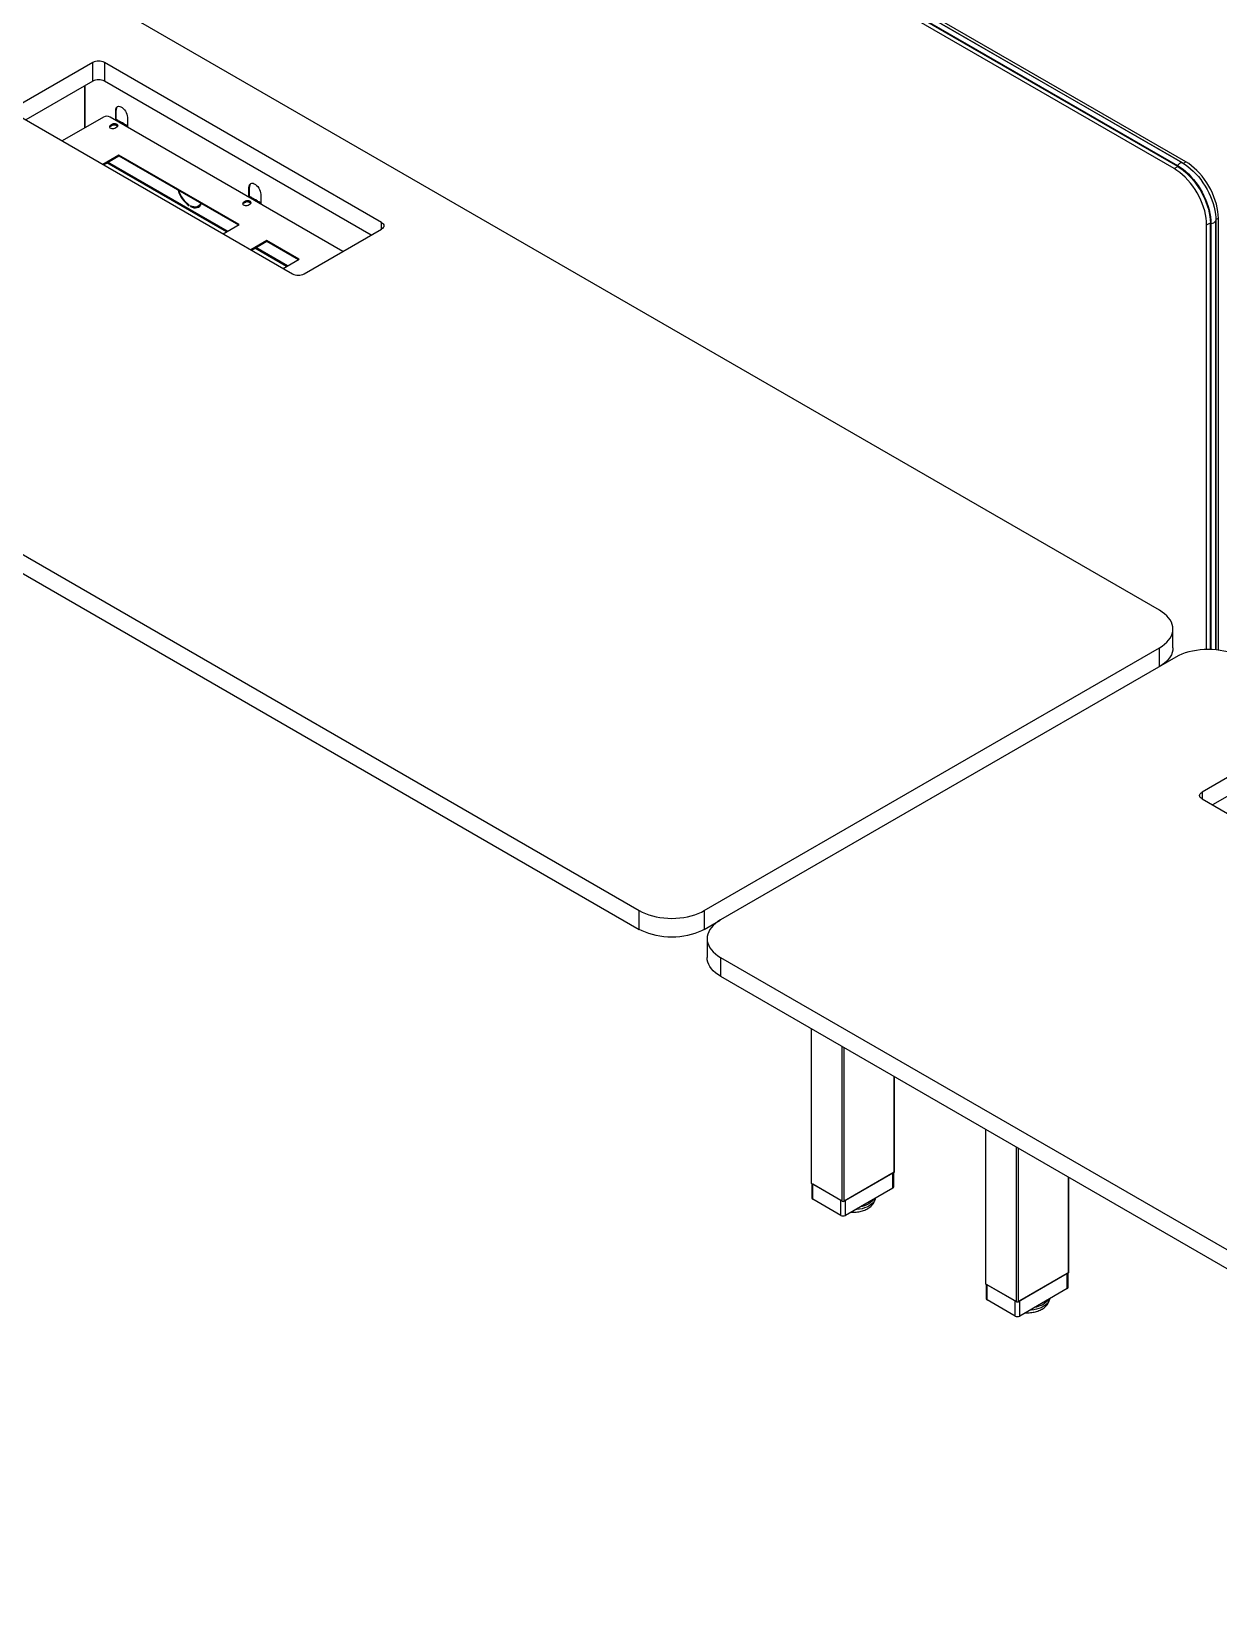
# Model space of a CAD drawing. Header units: millimetres. Extents: x -429 to 14753, y -632 to 5751.
# Drawn here: x 11608 to 12898, y -320 to 1401 of the extents above; entities that cross this region are included whole.
import ezdxf

# ---------------------------------------------------------------- set-up
doc = ezdxf.new("R2010")
doc.units = ezdxf.units.MM
doc.header["$LTSCALE"] = 100

msp = doc.modelspace()

# ---------------------------------------------------------------- linework, layer by layer
at = {"color": 7, "linetype": 'Continuous', "lineweight": -3}
for p, q in [((12863.06, 1259.18), (11664.51, 1951.08)), ((12850.33, 1251.83), (11651.78, 1943.73)), ((12254.76, 1601.08), (12854.03, 1255.13)), ((12260.08, 1604.16), (12859.35, 1258.2)), ((12859.42, 1258.18), (12260.14, 1604.13)), ((12254.59, 1600.64), (12853.86, 1254.69)), ((12254.59, 1600.39), (12853.86, 1254.44)), ((12254.63, 1600.3), (12853.9, 1254.35)), ((12834.42, 771.5), (11632.34, 1465.45)), ((11674.41, 1367.27), (11590.26, 1318.7)), ((11674.41, 1346.86), (11674.41, 1367.27)), ((11988.36, 1193.38), (11687.14, 1367.27)), ((11687.14, 1367.27), (11687.14, 1346.86)), ((11674.41, 1346.86), (11601.58, 1304.82)), ((11977.05, 1179.5), (11687.14, 1346.86)), ((11665.43, 1341.68), (11665.43, 1296.03)), ((11665.71, 1341.84), (11665.71, 1296.19)), ((11590.26, 1311.35), (11891.49, 1137.46)), ((11699.86, 1315.42), (11699.3, 1315.1)), ((11699.3, 1305.36), (11699.3, 1315.1)), ((11699.86, 1305.35), (11699.86, 1315.42)), ((11686.08, 1307.95), (11641.11, 1282)), ((11946.35, 1161.78), (11693.15, 1307.95)), ((11695.62, 1299.99), (11693.5, 1298.77)), ((11693.5, 1297.95), (11695.62, 1299.17)), ((11693.5, 1297.95), (11693.5, 1298.77)), ((11695.62, 1299.17), (11695.62, 1299.99)), ((11699.09, 1305.26), (11698.45, 1304.89)), ((11698.45, 1295.91), (11700.57, 1297.13)), ((11699.09, 1305.26), (11700.85, 1304.24)), ((11701.65, 1304.32), (11699.89, 1305.34)), ((11702.27, 1303.42), (11700.85, 1304.24)), ((11702.27, 1303.42), (11704.39, 1302.2)), ((11705.19, 1302.27), (11703.07, 1303.5)), ((11705.8, 1301.38), (11704.39, 1302.2)), ((11705.8, 1301.38), (11707.93, 1300.15)), ((11708.73, 1300.23), (11706.6, 1301.46)), ((11709.34, 1299.34), (11707.93, 1300.15)), ((11709.34, 1299.34), (11711.11, 1298.32)), ((11711.91, 1298.4), (11710.14, 1299.42)), ((11710.47, 1297.95), (11711.11, 1298.32)), ((11711.04, 1297.62), (11711.11, 1297.66)), ((11711.11, 1297.66), (11711.11, 1298.32)), ((11711.11, 1297.66), (11711.67, 1297.34)), ((11711.67, 1297.34), (11712.03, 1297.54)), ((11712.03, 1297.13), (11711.67, 1297.34)), ((11712.03, 1307.75), (11712.03, 1297.13)), ((11702.67, 1266.53), (11685.28, 1256.5)), ((11685.99, 1256.09), (11702.67, 1265.72)), ((11819.75, 1183.09), (11689.65, 1258.2)), ((11820.89, 1183.75), (11690.78, 1258.86)), ((11833.48, 1191.02), (11702.67, 1266.53)), ((11702.67, 1265.72), (11702.67, 1266.53)), ((11702.67, 1265.72), (11832.77, 1190.61)), ((12860.35, 1257.61), (12863.06, 1259.18)), ((12850.33, 1251.83), (12854.35, 1254.15)), ((12853.86, 1254.69), (12853.86, 1254.44)), ((12853.86, 1254.69), (12854.25, 1254.46)), ((11844.82, 1231.74), (11844.26, 1231.41)), ((11844.26, 1221.67), (11844.26, 1231.41)), ((11844.82, 1221.67), (11844.82, 1231.74)), ((11856.98, 1224.07), (11856.98, 1213.45)), ((11779.2, 1211.42), (11779.2, 1212.24)), ((11780.62, 1211.43), (11780.62, 1210.61)), ((11780.62, 1210.61), (11781.18, 1210.93)), ((11781.18, 1211.15), (11781.18, 1210.93)), ((11788.55, 1210.73), (11789.55, 1210.16)), ((11788.91, 1210.92), (11789.47, 1211.25)), ((11840.58, 1216.31), (11838.46, 1215.08)), ((11838.46, 1214.27), (11840.58, 1215.49)), ((11838.46, 1214.27), (11838.46, 1215.08)), ((11840.58, 1215.49), (11840.58, 1216.31)), ((11844.04, 1221.58), (11843.41, 1221.21)), ((11843.41, 1212.23), (11845.53, 1213.45)), ((11844.04, 1221.58), (11845.81, 1220.55)), ((11846.61, 1220.63), (11844.84, 1221.65)), ((11847.23, 1219.74), (11845.81, 1220.55)), ((11847.23, 1219.74), (11849.35, 1218.51)), ((11850.15, 1218.59), (11848.03, 1219.82)), ((11850.76, 1217.7), (11849.35, 1218.51)), ((11850.76, 1217.7), (11852.88, 1216.47)), ((11853.68, 1216.55), (11851.56, 1217.78)), ((11854.3, 1215.66), (11852.88, 1216.47)), ((11854.3, 1215.66), (11856.06, 1214.64)), ((11856.86, 1214.71), (11855.1, 1215.74)), ((11855.43, 1214.27), (11856.06, 1214.64)), ((11855.99, 1213.94), (11856.06, 1213.98)), ((11856.06, 1213.98), (11856.06, 1214.64)), ((11856.06, 1213.98), (11856.63, 1213.66)), ((11856.63, 1213.66), (11856.98, 1213.86)), ((11856.98, 1213.45), (11856.63, 1213.66)), ((11816.09, 1180.98), (11833.48, 1191.02)), ((11988.36, 1186.03), (11988.36, 1193.38)), ((12885.68, 1190.59), (12889.71, 1192.92)), ((12885.68, 728.91), (12885.68, 1190.59)), ((12889.65, 1192.43), (12889.65, 728.9)), ((12889.93, 1192.22), (12889.71, 1192.35)), ((12889.71, 1192.35), (12889.71, 728.9)), ((12889.91, 1193.26), (12889.93, 1192.22)), ((12889.93, 1192.22), (12889.93, 728.89)), ((12890.39, 1192.15), (12890.39, 728.88)), ((12895.7, 1196.38), (12898.41, 1197.94)), ((12895.72, 1195.22), (12895.72, 728.53)), ((12895.73, 728.53), (12895.73, 1195.29)), ((12898.41, 728.23), (12898.41, 1197.94)), ((11863.53, 1173.67), (11846.15, 1163.63)), ((11846.85, 1163.22), (11863.53, 1172.85)), ((11898.89, 1153.26), (11863.53, 1173.67)), ((11863.53, 1172.85), (11863.53, 1173.67)), ((11863.53, 1172.85), (11898.18, 1152.85)), ((11904.22, 1137.46), (11988.36, 1186.03)), ((11885.16, 1145.33), (11850.51, 1165.34)), ((11886.29, 1145.99), (11851.65, 1165.99)), ((11881.5, 1143.22), (11898.89, 1153.26)), ((11066.65, 1138.88), (12268.73, 444.94)), ((11066.65, 1118.47), (12268.73, 424.52)), ((12849.06, 730.68), (12849.06, 751.09)), ((12339.44, 444.94), (12834.42, 730.68)), ((12834.42, 710.27), (12834.42, 730.68)), ((12852.09, 720.48), (12357.12, 434.73)), ((12964.88, 622.3), (12880.73, 573.73)), ((12964.88, 601.89), (12892.05, 559.85)), ((12880.73, 573.73), (12880.73, 566.38)), ((12880.73, 566.38), (13181.96, 392.48)), ((12268.73, 424.52), (12268.73, 444.94)), ((12339.44, 444.94), (12339.44, 424.52)), ((12339.44, 424.52), (12356.67, 434.47)), ((12342.48, 414.32), (12342.48, 393.91)), ((12357.12, 393.91), (13559.2, -300.04)), ((12357.12, 393.91), (12357.12, 373.5)), ((12357.12, 373.5), (13559.2, -320.45)), ((12455.68, 316.6), (12455.68, 148.71)), ((12456.12, 148.09), (12456.12, 316.35)), ((12489.35, 128.91), (12489.35, 297.16)), ((12491.47, 128.91), (12491.47, 295.94)), ((12545.92, 160.34), (12545.92, 264.51)), ((12546.36, 160.95), (12546.36, 264.25)), ((12645.18, 207.2), (12645.18, 39.31)), ((12645.62, 38.7), (12645.62, 206.95)), ((12678.85, 19.51), (12678.85, 187.77)), ((12680.98, 19.51), (12680.98, 186.54)), ((12545.92, 160.34), (12491.47, 128.91)), ((12544.5, 159.52), (12492.88, 129.73)), ((12544.5, 143.19), (12544.5, 159.52)), ((12545.53, 144.62), (12545.53, 160.12)), ((12735.42, 50.94), (12735.42, 155.11)), ((12489.35, 128.91), (12456.12, 148.09)), ((12456.5, 147.87), (12456.5, 132.38)), ((12487.93, 129.73), (12457.53, 147.28)), ((12457.53, 130.95), (12457.53, 147.28)), ((12544.5, 143.19), (12492.88, 113.39)), ((12735.86, 51.55), (12735.86, 154.86)), ((12487.93, 113.39), (12457.53, 130.95)), ((12487.93, 113.39), (12487.93, 129.73)), ((12492.88, 113.39), (12492.88, 129.73)), ((12678.85, 19.51), (12645.62, 38.7)), ((12646.01, 38.47), (12646.01, 22.98)), ((12677.44, 20.33), (12647.03, 37.88)), ((12647.03, 21.55), (12647.03, 37.88)), ((12735.42, 50.94), (12680.98, 19.51)), ((12734.01, 50.13), (12682.39, 20.33)), ((12734.01, 33.79), (12734.01, 50.13)), ((12735.03, 35.22), (12735.03, 50.72)), ((12677.44, 4), (12647.03, 21.55)), ((12677.44, 4), (12677.44, 20.33)), ((12734.01, 33.79), (12682.39, 4)), ((12682.39, 4), (12682.39, 20.33))]:
    msp.add_line(p, q, dxfattribs=at)
at = {"color": 7, "linetype": 'Continuous', "lineweight": -3, "flags": 128}
for points in [[(11699.3, 1315.1), (11699.44, 1316.54), (11699.85, 1317.77), (11700.51, 1318.71), (11701.4, 1319.34), (11702.48, 1319.62), (11703.7, 1319.55), (11705, 1319.11), (11706.33, 1318.35), (11707.63, 1317.28), (11708.84, 1315.95), (11709.92, 1314.43), (11710.81, 1312.77), (11711.48, 1311.06), (11711.89, 1309.36), (11712.03, 1307.75)], [(11693.5, 1298.77), (11692.8, 1298.19), (11692.49, 1297.51), (11692.59, 1296.81), (11693.11, 1296.18), (11693.97, 1295.68), (11695.07, 1295.39), (11696.28, 1295.33), (11697.45, 1295.51), (11698.45, 1295.91)], [(11692.55, 1296.93), (11692.8, 1297.38), (11693.5, 1297.95)], [(11700.57, 1297.13), (11701.27, 1297.71), (11701.58, 1298.39), (11701.48, 1299.09), (11700.96, 1299.72), (11700.1, 1300.22), (11699, 1300.51), (11697.79, 1300.58), (11696.62, 1300.39), (11695.62, 1299.99)], [(11695.62, 1299.17), (11696.62, 1299.58), (11697.79, 1299.76), (11699, 1299.7), (11700.1, 1299.4), (11700.96, 1298.9), (11701.48, 1298.27), (11701.52, 1298.15)], [(11700.43, 1299.09), (11699.39, 1299.55), (11698.67, 1299.74)], [(11701.52, 1298.13), (11701.22, 1298.49), (11700.43, 1299.09)], [(11701.3, 1297.75), (11701.22, 1297.84), (11700.43, 1298.44)], [(12859.35, 1258.2), (12862.36, 1256.33), (12865.34, 1254.17), (12868.28, 1251.76), (12871.16, 1249.11), (12873.96, 1246.23), (12876.66, 1243.15), (12879.24, 1239.88), (12881.69, 1236.46), (12883.98, 1232.89), (12886.11, 1229.21), (12888.05, 1225.44), (12889.79, 1221.61), (12891.33, 1217.74), (12892.65, 1213.86), (12893.75, 1209.99), (12894.6, 1206.17), (12895.22, 1202.42), (12895.59, 1198.76), (12895.72, 1195.22)], [(12859.42, 1258.18), (12859.39, 1258.19), (12859.35, 1258.2)], [(12898.41, 1197.94), (12898.28, 1201.58), (12897.87, 1205.34), (12897.21, 1209.2), (12896.28, 1213.13), (12895.1, 1217.11), (12893.67, 1221.09), (12892.02, 1225.05), (12890.14, 1228.96), (12888.06, 1232.79), (12885.78, 1236.51), (12883.33, 1240.09), (12880.73, 1243.5), (12878, 1246.73), (12875.15, 1249.73), (12872.21, 1252.5), (12869.19, 1255.01), (12866.14, 1257.24), (12863.06, 1259.18)], [(12885.68, 1190.59), (12885.55, 1194.23), (12885.15, 1197.99), (12884.48, 1201.85), (12883.55, 1205.79), (12882.37, 1209.76), (12880.95, 1213.74), (12879.29, 1217.7), (12877.41, 1221.61), (12875.33, 1225.44), (12873.05, 1229.16), (12870.61, 1232.74), (12868, 1236.15), (12865.27, 1239.38), (12862.42, 1242.39), (12859.48, 1245.16), (12856.47, 1247.66), (12853.41, 1249.89), (12850.33, 1251.83)], [(12853.86, 1254.44), (12856.99, 1252.48), (12860.09, 1250.22), (12863.14, 1247.67), (12866.12, 1244.87), (12869.01, 1241.82), (12871.79, 1238.55), (12874.43, 1235.08), (12876.91, 1231.45), (12879.21, 1227.68), (12881.33, 1223.8), (12883.23, 1219.84), (12884.91, 1215.82), (12886.35, 1211.78), (12887.55, 1207.75), (12888.49, 1203.77), (12889.17, 1199.85), (12889.58, 1196.03), (12889.71, 1192.35)], [(12854.03, 1255.13), (12857.03, 1253.25), (12860.01, 1251.1), (12862.96, 1248.69), (12865.84, 1246.04), (12868.64, 1243.16), (12871.34, 1240.08), (12873.92, 1236.81), (12876.36, 1233.38), (12878.66, 1229.82), (12880.78, 1226.13), (12882.72, 1222.36), (12884.47, 1218.53), (12886.01, 1214.66), (12887.33, 1210.78), (12888.42, 1206.92), (12889.28, 1203.1), (12889.9, 1199.35), (12890.27, 1195.69), (12890.39, 1192.15)], [(12854.25, 1254.46), (12857.01, 1252.71), (12860.12, 1250.44), (12863.2, 1247.88), (12866.2, 1245.05), (12869.1, 1241.99), (12871.89, 1238.7), (12874.55, 1235.21), (12877.04, 1231.56), (12879.36, 1227.77), (12881.49, 1223.86), (12883.4, 1219.88), (12885.09, 1215.84), (12886.55, 1211.77), (12887.75, 1207.72), (12888.7, 1203.71), (12889.38, 1199.77), (12889.79, 1195.93), (12889.91, 1193.26)], [(11844.26, 1231.41), (11844.39, 1232.86), (11844.81, 1234.09), (11845.47, 1235.03), (11846.36, 1235.66), (11847.44, 1235.94), (11848.65, 1235.86), (11849.95, 1235.43), (11851.28, 1234.67), (11852.59, 1233.59), (11853.8, 1232.27), (11854.88, 1230.74), (11855.77, 1229.09), (11856.43, 1227.37), (11856.84, 1225.67), (11856.98, 1224.07)], [(11776.34, 1214.46), (11777.82, 1213.16), (11779.2, 1212.13)], [(11791.75, 1214.29), (11791.12, 1213.08), (11790.12, 1211.84), (11788.91, 1210.92), (11787.5, 1210.33), (11785.94, 1210.08), (11784.24, 1210.19), (11782.46, 1210.64), (11780.62, 1211.43)], [(11780.62, 1210.61), (11782.57, 1209.77), (11784.46, 1209.28), (11786.26, 1209.17), (11787.92, 1209.43), (11789.41, 1210.05), (11790.69, 1211.03), (11791.75, 1212.34), (11792.51, 1213.85)], [(11838.46, 1215.08), (11837.76, 1214.51), (11837.45, 1213.83), (11837.55, 1213.13), (11838.07, 1212.5), (11838.92, 1212), (11840.03, 1211.7), (11841.24, 1211.64), (11842.41, 1211.82), (11843.41, 1212.23)], [(11837.5, 1213.25), (11837.76, 1213.69), (11838.46, 1214.27)], [(11845.53, 1213.45), (11846.23, 1214.03), (11846.54, 1214.7), (11846.43, 1215.4), (11845.92, 1216.04), (11845.06, 1216.54), (11843.96, 1216.83), (11842.75, 1216.89), (11841.57, 1216.71), (11840.58, 1216.31)], [(11840.58, 1215.49), (11841.57, 1215.9), (11842.75, 1216.08), (11843.96, 1216.02), (11845.06, 1215.72), (11845.92, 1215.22), (11846.43, 1214.59), (11846.48, 1214.47)], [(11845.39, 1215.41), (11844.35, 1215.87), (11843.63, 1216.06)], [(11846.47, 1214.45), (11846.18, 1214.81), (11845.39, 1215.41)], [(11846.26, 1214.07), (11846.18, 1214.16), (11845.39, 1214.76)], [(11988.36, 1193.38), (11989.48, 1192.59), (11990.32, 1191.69), (11990.83, 1190.72), (11991, 1189.71), (11990.83, 1188.69), (11990.32, 1187.72), (11989.48, 1186.82), (11988.36, 1186.03)], [(12895.73, 1195.29), (12895.73, 1195.26), (12895.72, 1195.22)], [(12834.42, 730.68), (12837.36, 732.54), (12840.02, 734.53), (12842.36, 736.66), (12844.38, 738.89), (12846.05, 741.22), (12847.36, 743.62), (12848.3, 746.08), (12848.87, 748.57), (12849.06, 751.09), (12848.87, 753.61), (12848.3, 756.1), (12847.36, 758.56), (12846.05, 760.96), (12844.38, 763.29), (12842.36, 765.52), (12840.02, 767.65), (12837.36, 769.64), (12834.42, 771.5)], [(12849.06, 730.68), (12848.87, 728.16), (12848.3, 725.66), (12847.36, 723.21), (12846.05, 720.8), (12844.38, 718.48), (12842.36, 716.24), (12840.02, 714.12), (12837.36, 712.12), (12834.87, 710.53)], [(12922.81, 720.48), (12919.59, 722.18), (12916.13, 723.71), (12912.45, 725.06), (12908.58, 726.22), (12904.55, 727.19), (12900.39, 727.95), (12896.13, 728.49), (12891.81, 728.82), (12887.45, 728.93), (12883.09, 728.82), (12878.77, 728.49), (12874.51, 727.95), (12870.35, 727.19), (12866.32, 726.22), (12862.45, 725.06), (12858.77, 723.71), (12855.31, 722.18), (12852.09, 720.48)], [(12880.73, 566.38), (12879.61, 567.17), (12878.78, 568.06), (12878.27, 569.04), (12878.1, 570.05), (12878.27, 571.07), (12878.78, 572.04), (12879.61, 572.94), (12880.73, 573.73)], [(12268.73, 444.94), (12271.95, 443.24), (12275.41, 441.7), (12279.09, 440.35), (12282.96, 439.19), (12286.99, 438.22), (12291.15, 437.47), (12295.4, 436.92), (12299.73, 436.59), (12304.09, 436.48), (12308.45, 436.59), (12312.77, 436.92), (12317.03, 437.47), (12321.19, 438.22), (12325.22, 439.19), (12329.09, 440.35), (12332.77, 441.7), (12336.23, 443.24), (12339.44, 444.94)], [(12357.12, 434.73), (12354.17, 432.88), (12351.52, 430.88), (12349.17, 428.75), (12347.16, 426.52), (12345.49, 424.19), (12344.18, 421.79), (12343.24, 419.33), (12342.67, 416.84), (12342.48, 414.32), (12342.67, 411.81), (12343.24, 409.31), (12344.18, 406.85), (12345.49, 404.45), (12347.16, 402.12), (12349.17, 399.89), (12351.52, 397.77), (12354.17, 395.77), (12357.12, 393.91)], [(12339.44, 424.52), (12336.23, 422.82), (12332.77, 421.29), (12329.09, 419.94), (12325.22, 418.77), (12321.19, 417.81), (12317.03, 417.05), (12312.77, 416.51), (12308.45, 416.18), (12304.09, 416.07), (12299.73, 416.18), (12295.4, 416.51), (12291.15, 417.05), (12286.99, 417.81), (12282.96, 418.77), (12279.09, 419.94), (12275.41, 421.29), (12271.95, 422.82), (12268.73, 424.52)], [(12357.12, 373.5), (12354.17, 375.35), (12351.52, 377.35), (12349.17, 379.48), (12347.16, 381.71), (12345.49, 384.04), (12344.18, 386.44), (12343.24, 388.9), (12342.67, 391.39), (12342.48, 393.91)], [(12525.39, 132.16), (12525.12, 131.05), (12524.41, 129.39), (12523.36, 127.8), (12521.98, 126.28), (12520.3, 124.88), (12518.34, 123.6), (12516.13, 122.47), (12513.69, 121.5), (12511.07, 120.7), (12508.31, 120.1), (12505.43, 119.69), (12503.51, 119.53)], [(12524.2, 131.47), (12523.36, 130.24), (12521.98, 128.73), (12520.3, 127.33), (12518.34, 126.05), (12516.13, 124.92), (12513.69, 123.95), (12511.07, 123.15), (12508.95, 122.67)], [(12714.89, 22.76), (12714.62, 21.65), (12713.91, 19.99), (12712.86, 18.4), (12711.49, 16.88), (12709.81, 15.48), (12707.85, 14.2), (12705.63, 13.07), (12703.2, 12.1), (12700.58, 11.3), (12697.81, 10.7), (12694.94, 10.29), (12693.02, 10.13)], [(12713.7, 22.07), (12712.86, 20.85), (12711.49, 19.33), (12709.81, 17.93), (12707.85, 16.65), (12705.63, 15.52), (12703.2, 14.55), (12700.58, 13.75), (12698.45, 13.27)]]:
    msp.add_lwpolyline(points, dxfattribs=at)
at = {"color": 7, "linetype": 'Continuous', "lineweight": -3}
for centre, radius, start, end in [((11680.77, 1354.99), 13.83, 62.60967, 117.39033), ((11680.77, 1334.58), 13.83, 62.60967, 117.39033), ((11689.61, 1301.13), 7.69, 62.60967, 117.39033), ((11704.45, 1315.86), 4.61, 130.56272, 185.49368), ((11697.02, 1291.74), 7.52, 62.97952, 101.60985), ((11699.56, 1304.6), 0.805, 65.69288, 125.61758), ((11701.3, 1303.69), 0.699, 350.78596, 129.20329), ((11702.74, 1302.77), 0.805, 65.69288, 125.61758), ((11704.83, 1301.65), 0.699, 350.78596, 129.20329), ((11706.27, 1300.72), 0.805, 65.69288, 125.61758), ((11708.37, 1299.61), 0.699, 350.78596, 129.20329), ((11709.81, 1298.68), 0.805, 65.69288, 125.61758), ((11711.56, 1297.75), 0.724, 49.73343, 128.49886), ((11711.33, 1297.39), 0.349, 350.78596, 129.20329), ((12859.54, 1251.73), 6.48, 91.67597, 148.31865), ((12854.63, 1254.65), 0.763, 141.30471, 177.43), ((12853.96, 1254.43), 0.1, 174.19564, 234.49218), ((11796.43, 1236.15), 30.14, 194.90276, 235.12809), ((11795.58, 1235.65), 28.57, 195.60819, 235.01787), ((11849.41, 1232.18), 4.61, 130.56272, 185.49368), ((11786.11, 1218.71), 9.21, 237.62188, 292.83499), ((11786.08, 1216.96), 6.65, 300.69767, 334.49512), ((11841.97, 1208.06), 7.52, 62.97952, 101.60985), ((11844.51, 1220.92), 0.805, 65.69288, 125.61758), ((11846.25, 1220.01), 0.699, 350.78596, 129.20329), ((11847.69, 1219.08), 0.805, 65.69288, 125.61758), ((11849.79, 1217.97), 0.699, 350.78596, 129.20329), ((11851.23, 1217.04), 0.805, 65.69288, 125.61758), ((11853.32, 1215.93), 0.699, 350.78596, 129.20329), ((11854.77, 1215), 0.805, 65.69288, 125.61758), ((11856.52, 1214.07), 0.724, 49.73343, 128.49886), ((11856.29, 1213.71), 0.349, 350.78596, 129.20329), ((12889.75, 1192.44), 0.1, 185.51136, 245.80878), ((12890.28, 1192.9), 0.763, 242.57351, 278.69449), ((12890.2, 1198.62), 6.48, 271.68015, 328.31448), ((11897.85, 1149.74), 13.83, 242.60967, 297.39033), ((12545.61, 161.03), 0.754, 294.37466, 354.3052), ((12456.43, 148.78), 0.754, 185.6948, 245.62534), ((12543.78, 144.8), 1.76, 294.37466, 354.3052), ((12458.26, 132.55), 1.76, 185.6948, 245.62534), ((12490.41, 130.96), 2.31, 242.60967, 297.39033), ((12490.41, 118.17), 5.38, 242.60967, 297.39033), ((12645.93, 39.38), 0.754, 185.6948, 245.62534), ((12733.28, 35.4), 1.76, 294.37466, 354.3052), ((12735.11, 51.63), 0.754, 294.37466, 354.3052), ((12647.76, 23.15), 1.76, 185.6948, 245.62534), ((12679.91, 21.56), 2.31, 242.60967, 297.39033), ((12679.91, 8.77), 5.38, 242.60967, 297.39033)]:
    msp.add_arc(centre, radius, start, end, dxfattribs=at)
for points, knots in [([(12499.08, 116.97), (12499.09, 116.97), (12500.02, 116.89), (12501.9, 116.91), (12504.67, 117.06), (12507.41, 117.43), (12510.08, 118), (12512.65, 118.78), (12515.09, 119.77), (12517.37, 120.96), (12519.46, 122.36), (12521.23, 123.9), (12522.68, 125.54), (12523.82, 127.22), (12524.69, 129.04), (12525.23, 130.69), (12525.35, 131.77), (12525.39, 132.16)], [0, 0, 0, 0, 0.0009058, 0.0762422, 0.1516367, 0.2272185, 0.3031591, 0.3796351, 0.4567904, 0.5346761, 0.6131339, 0.6913643, 0.7602971, 0.8269326, 0.8915151, 0.9610374, 1, 1, 1, 1]), ([(12688.62, 7.59), (12689.07, 7.57), (12690.45, 7.48), (12692.76, 7.56), (12695.52, 7.82), (12698.23, 8.29), (12700.85, 8.96), (12703.36, 9.84), (12705.73, 10.92), (12707.92, 12.22), (12709.89, 13.72), (12711.53, 15.34), (12712.84, 17.04), (12713.85, 18.83), (12714.6, 20.74), (12714.83, 22.11), (12714.94, 22.79)], [0, 0, 0, 0, 0.0367129, 0.112054, 0.1875206, 0.2632526, 0.3394315, 0.4162226, 0.4937354, 0.571937, 0.6503959, 0.728137, 0.7958084, 0.8612723, 0.9319152, 1, 1, 1, 1])]:
    msp.add_open_spline(points, degree=3, knots=knots, dxfattribs=at)

doc.saveas('drawing.dxf')
